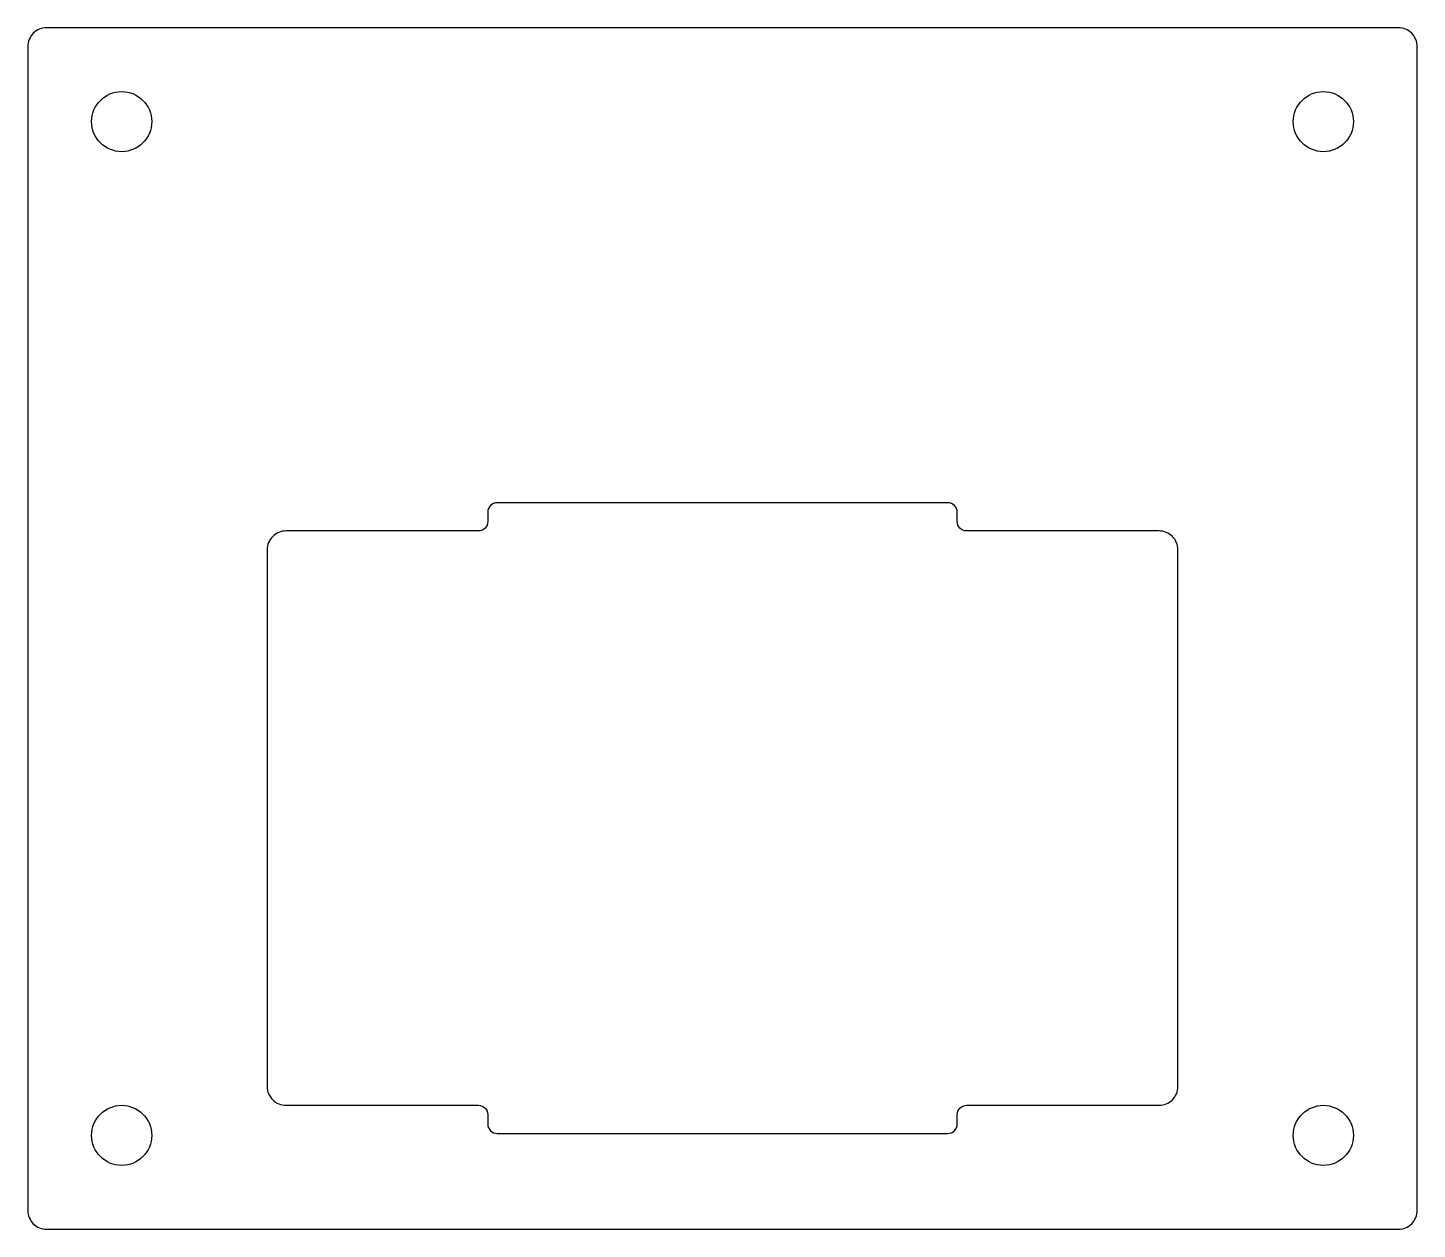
# Model space of a CAD drawing. Header units: millimetres. Extents: x -37 to 37, y -22 to 42.
import ezdxf

# ---------------------------------------------------------------- set-up
doc = ezdxf.new("R2010")
doc.units = ezdxf.units.MM
doc.layers.get('0').update_dxf_attribs({"linetype": 'CONTINUOUS'})

msp = doc.modelspace()

# ---------------------------------------------------------------- linework, layer by layer
for points in [[(37, 41, 0.414214), (36, 42), (-36, 42, 0.414214), (-37, 41), (-37, -21, 0.414214), (-36, -22), (36, -22, 0.414214), (37, -21)], [(12.5, 16.198, 0.414214), (12, 16.698), (-12, 16.698, 0.414214), (-12.5, 16.198), (-12.5, 15.698, -0.414214), (-13, 15.198), (-23.25, 15.198, 0.414214), (-24.25, 14.198), (-24.25, -14.4, 0.414214), (-23.25, -15.4), (-13, -15.4, -0.414214), (-12.5, -15.9), (-12.5, -16.4, 0.414214), (-12, -16.9), (12, -16.9, 0.414214), (12.5, -16.4), (12.5, -15.9, -0.414214), (13, -15.4), (23.251, -15.4, 0.414214), (24.251, -14.4), (24.251, 14.198, 0.414214), (23.251, 15.198), (13, 15.198, -0.414214), (12.5, 15.698)]]:
    msp.add_lwpolyline(points, format="xyb", close=True)
for centre in [(-32, 37), (32, 37), (-32, -17), (32, -17)]:
    msp.add_circle(centre, 1.6)

doc.saveas('drawing.dxf')
